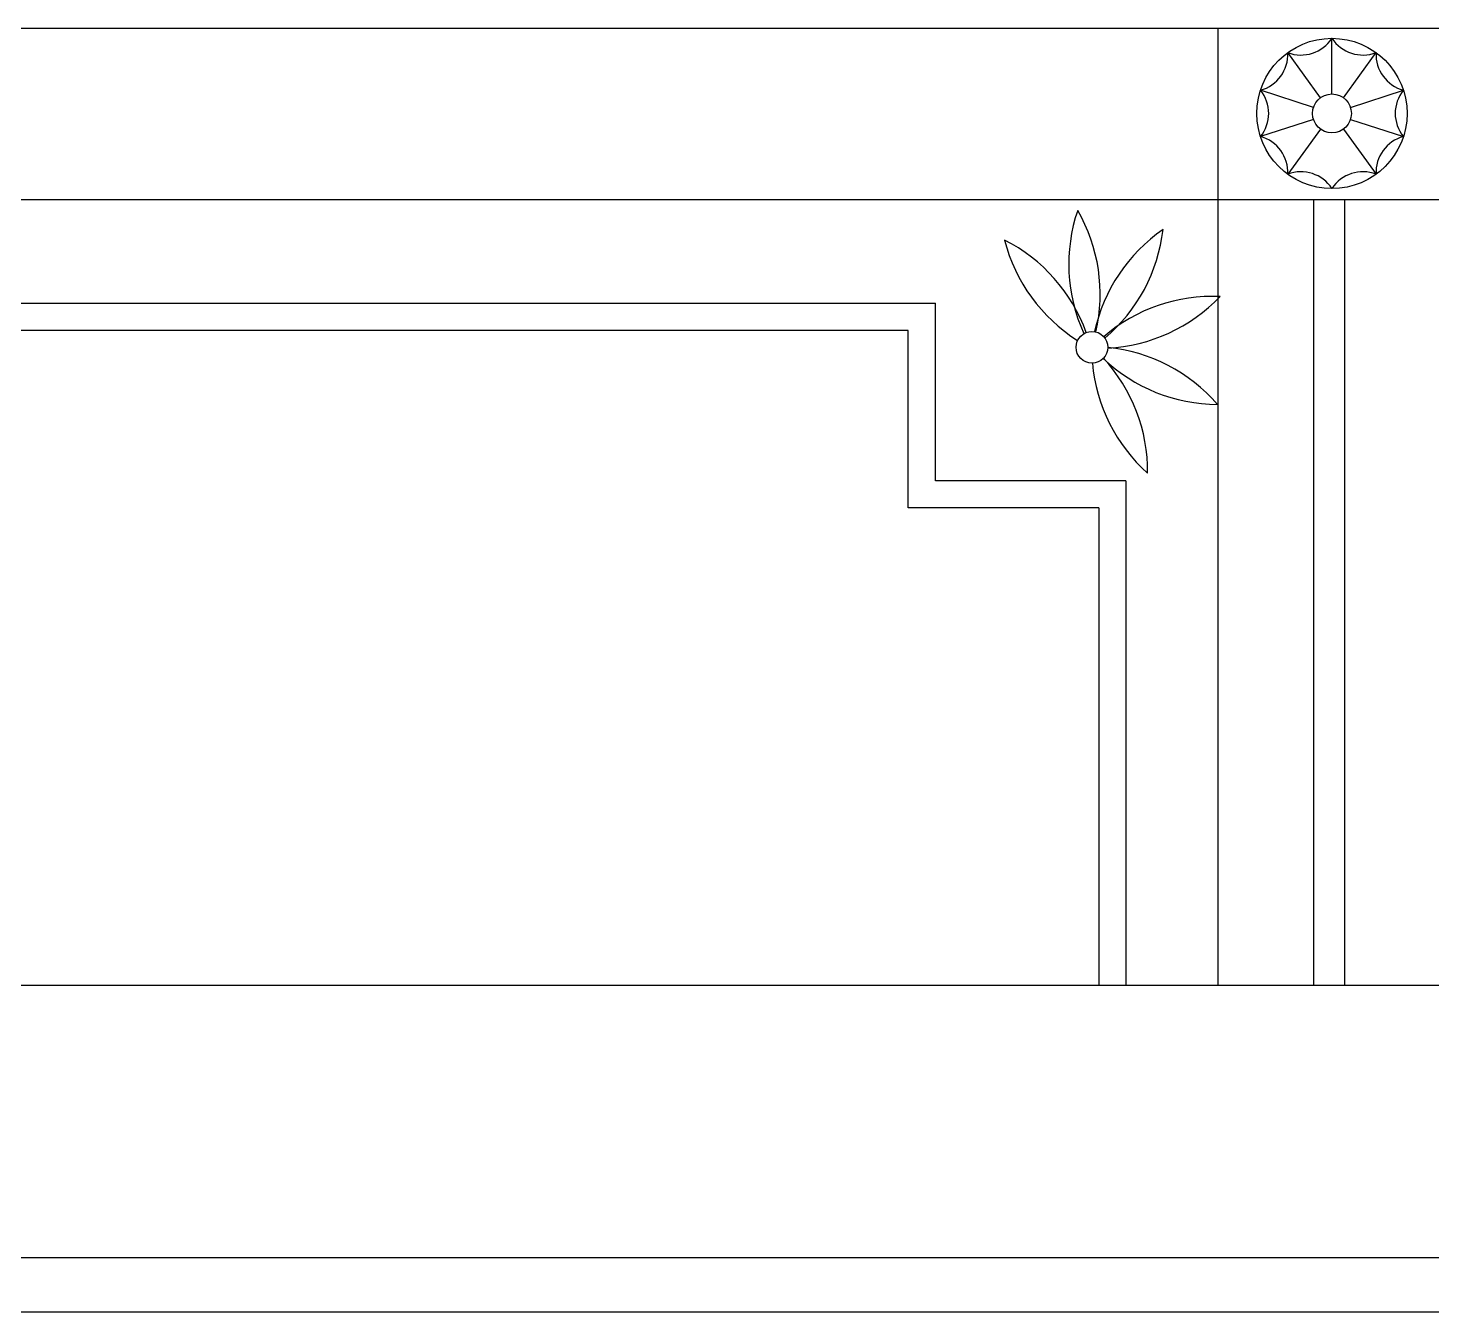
# Model space of a CAD drawing. Header units: inches. Extents: x 15.4 to 57.9, y 9.9 to 34.7.
# Drawn here: x 17.1184 to 17.3764, y 20.8866 to 21.1224 of the extents above; entities that cross this region are included whole.
import ezdxf

# ---------------------------------------------------------------- set-up
doc = ezdxf.new("R2010")
doc.units = ezdxf.units.IN
doc.header["$MEASUREMENT"] = 0
doc.layers.add('02', color=2, linetype='Continuous')

msp = doc.modelspace()

# ---------------------------------------------------------------- linework, layer by layer
at = {"layer": '02'}
for p, q in [((16.81909165875294, 21.12240768317709), (17.99467184005079, 21.12240768317709)), ((17.33705311146804, 21.12240768317709), (17.33705311146804, 20.94655524210823)), ((17.35805434553658, 21.11030117744515), (17.35805434553658, 21.12053535783191)), ((17.35595505143755, 21.10961907546728), (17.34993955115096, 21.11789870131754)), ((17.36015363951919, 21.10961907546728), (17.36616913980578, 21.11789870131754)), ((17.3546576164128, 21.10783330927946), (17.34492433240411, 21.11099584494362)), ((17.36145107466035, 21.10783330927946), (17.37118435855263, 21.11099584494362)), ((17.3546576164128, 21.10562598090321), (17.34492433240411, 21.10246344523905)), ((17.35595505143755, 21.10384021472994), (17.34993955115096, 21.09556058886513)), ((17.36015363951919, 21.10384021472994), (17.36616913980578, 21.09556058886513)), ((17.36145107466035, 21.10562598090321), (17.37118435855263, 21.10246344523905)), ((16.81909165875294, 21.09089865729614), (18.54515078518779, 21.09089865729614)), ((17.35465006047633, 21.09089865729614), (17.35465006047633, 20.94655524210823)), ((17.36036001489737, 21.09089865729614), (17.36036001489737, 20.94655524210823)), ((16.9091489063041, 21.07185604218678), (17.28517900937476, 21.07185604218678)), ((17.28517900937476, 21.03925180643849), (17.28517900937476, 21.07185604218678)), ((17.28017900937011, 21.06685604218212), (16.91414890630876, 21.06685604218212)), ((17.28017900937011, 21.03425180643383), (17.28017900937011, 21.06685604218212)), ((17.32020016067435, 21.03925180643849), (17.28517900937476, 21.03925180643849)), ((17.32020016067435, 21.03925180643849), (17.32020016067435, 20.94655524210823)), ((17.31520016066969, 21.03425180643383), (17.28017900937011, 21.03425180643383)), ((17.31520016066969, 21.03425180643383), (17.31520016066969, 20.94655524210823)), ((16.97705311148201, 20.94655524210823), (18.37705311138888, 20.94655524210823)), ((17.09543321544078, 20.89655524210532), (18.25867300743011, 20.89655524210532)), ((17.10280295770389, 20.88655524209601), (18.251303265167, 20.88655524209601))]:
    msp.add_line(p, q, dxfattribs=at)
for centre, radius in [((17.35805434553658, 21.10672964509861), 0.0138057127329123), ((17.35805434553658, 21.10672964509861), 0.003571532352369838), ((17.31394042150822, 21.06377484377875), 0.00291397460317835)]:
    msp.add_circle(centre, radius, dxfattribs=at)
for centre, radius, start, end in [((17.35236161348184, 21.12425007261329), 0.006797521857044462, 249.1259090739676, 326.8740896687552), ((17.3637470774749, 21.12425007261329), 0.006797521857044462, 213.1259103312448, 290.8740909260323), ((17.34315057966632, 21.11755786480201), 0.006797521857044462, 285.125911012714, 2.874089163291099), ((17.37295811129042, 21.11755786480201), 0.006797521857044462, 177.1259108367089, 254.8740889872859), ((17.33963227778912, 21.10672964509861), 0.006797521857044462, 321.1259088453044, 38.87409115469553), ((17.37647641316761, 21.10672964509861), 0.006797521857044462, 141.1259088453045, 218.8740911546955), ((17.34315057966632, 21.09590142539521), 0.006797521857044462, 357.1259108367089, 74.87408898728599), ((17.37295811129042, 21.09590142539521), 0.006797521857044462, 105.125911012714, 182.8740891632911), ((17.35236161348184, 21.08920921756938), 0.006797521857044462, 33.12591033124477, 110.8740909260324), ((17.3637470774749, 21.08920921756938), 0.006797521857044462, 69.1259090739676, 146.8740896687552), ((17.34034950024688, 21.07902678337116), 0.030667604718271, 161.1756771756875, 204.5555402230205), ((17.28479089326465, 21.0735407411906), 0.03066760471826266, 346.9155416962838, 30.10291323950846), ((17.32762419950922, 21.09098864980326), 0.03066760471826266, 194.2235884301537, 237.8547694103195), ((17.28404590912868, 21.05609182923793), 0.030667604718271, 19.82934746633675, 63.1508231078393), ((17.34438943776076, 21.06011979401804), 0.03066760471826266, 124.5156892392618, 167.7088794436501), ((17.29654520069488, 21.08889103755639), 0.030667604718271, 310.1582665622343, 353.4429217337906), ((17.33611226472312, 21.0424531204829), 0.030667604718271, 87.42187427163613, 130.6845723901706), ((17.31530192116515, 21.09425838155433), 0.03066760471826266, 272.894957328877, 316.3491091596194), ((17.31379161944387, 21.03322784220502), 0.03066760471826266, 40.81571540283195, 84.26865576949272), ((17.34457859542926, 21.06355012255365), 0.03066760471826014, 185.0282235871484, 228.3129102293003), ((17.33713893482235, 21.08394034895748), 0.030667604718271, 226.4374377696296, 269.7429465690826), ((17.293516891955, 21.04097673288773), 0.03066760471826799, 359.385675590248, 42.69432601973775)]:
    msp.add_arc(centre, radius, start, end, dxfattribs=at)

doc.saveas('drawing.dxf')
